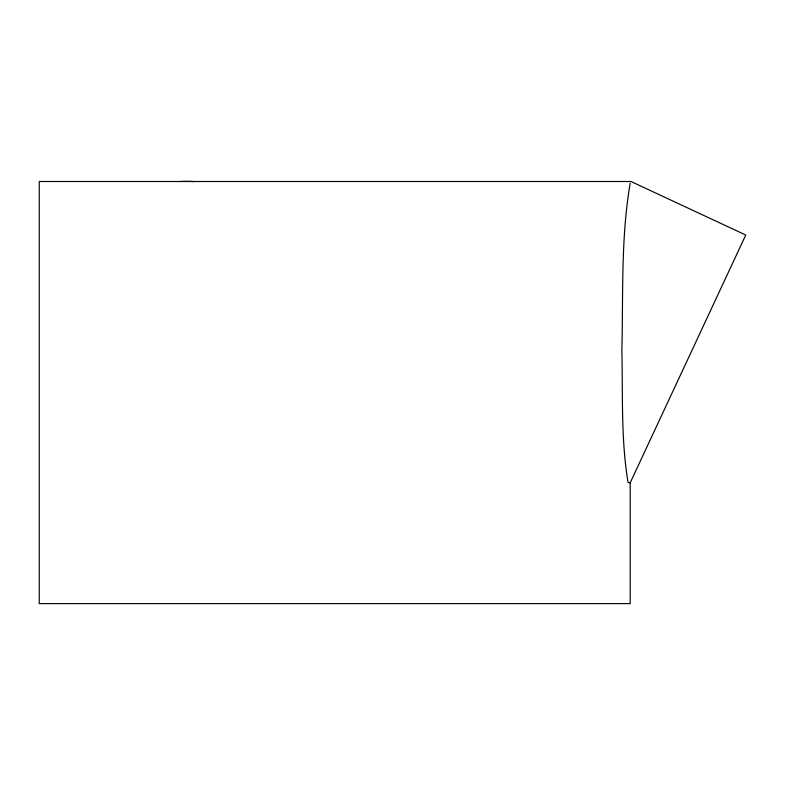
<?xml version="1.0" encoding="UTF-8"?>
<svg xmlns="http://www.w3.org/2000/svg" width="785" height="785" viewBox="0 0 785 785"><rect width="100%" height="100%" fill="white"/><g stroke="black" fill="none" stroke-linecap="round" stroke-linejoin="round"><path stroke-width="1.18" d="M630.188 183.199C620.719 238.424 623.3 295.052 621.857 350.895C622.937 394.678 620.837 439.011 628.039 482.353L630.188 482.834L745.75 235.019L630.983 181.502M630.188 181.502L39.25 181.502L39.25 603.606L630.188 603.606L630.188 482.834M180.364 181.521A63.32 23.177 -13.1 0 1 194.111 181.59"/></g></svg>
